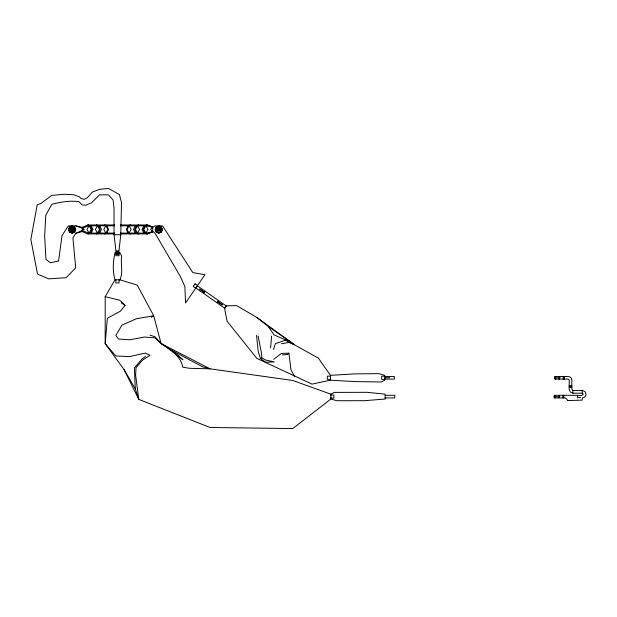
<?xml version="1.0" encoding="UTF-8"?>
<svg xmlns="http://www.w3.org/2000/svg" width="617" height="617" viewBox="0 0 617 617"><rect width="100%" height="100%" fill="white"/><g stroke="black" fill="none" stroke-linecap="round" stroke-linejoin="round"><path stroke-width="0.93" d="M114.677 233.92L87.815 233.92L82.231 231.583L82.231 228.136L82.231 227.318L87.815 224.981L114.677 224.981M117.608 252.685L117.754 252.129L118.51 252.129L118.503 253.063L117.5 252.685L117.5 254.466L118.772 253.996L118.765 252.685L118.132 251.821L116.783 253.356L116.143 252.685L114.037 234.738L114.037 208.245L113.104 199.977L108.43 194.864L99.607 194.802L91.601 202.746L85.794 205.26L81.938 204.821L78.93 201.643C70.06 200.402 60.582 202.029 51.859 204.304L45.805 215.132L44.655 236.234L45.974 259.387L50.417 262.78L58.592 261.053L61.985 235.586L68.348 225.884L75.829 225.884L82.231 227.318M117.5 252.685L118.125 253.356L118.765 252.685L120.785 234.738L121.487 202.461L119.382 194.509L108.43 188.44L99.607 189.311L92.565 191.972L87.252 197.787L84.159 199.36L80.974 198.427L79.362 196.761L73.755 194.748L64.554 194.247L51.735 195.404L40.66 203.649L37.213 204.821L30.85 239.45L37.521 274.079L48.666 278.845L66.096 277.704L75.714 267.863L72.914 237.776L75.829 233.303L84.367 229.447L82.231 228.136L75.829 225.884M330.866 397.417L330.866 399.029L292.805 428.56L210.05 427.481L138.779 399.384L124.117 369.676L105.183 343.677L105.183 296.677L115.032 279.825C112.471 271.249 112.95 261.307 115.032 252.685L118.772 252.685M384.738 378.576L384.738 380.195L381.345 381.977L354.767 381.591L330.457 380.188L330.45 375.321L318.418 358.145L285.848 340.067L274.048 334.9L268.233 326.455L256.842 317.431L236.712 305.654L226.377 305.801L224.596 308.431L227.079 321.226L256.842 358.384L312.048 384.113L330.45 380.172M384.738 376.964L384.738 375.344L378.792 373.647L354.767 373.879L330.457 375.344M572.892 393.191L572.892 390.33L572.075 389.512L571.836 387.522L571.836 380.134L571.311 378.29L570 376.979L568.157 376.455L554.606 376.455L554.606 379.085L568.157 379.085L569.206 380.134L569.206 389.512L570.378 392.019L572.892 393.191L582.24 393.191L583.289 394.248L581.546 395.582L577.566 395.582M582.24 393.191L582.24 390.33L584.939 391.587L586.15 394.24L584.908 396.924L582.24 398.158L582.24 400.117L567.401 400.58L567.401 399.916L565.411 397.926L554.197 397.919L554.197 395.296L577.566 395.296L577.566 397.926M270.601 347.834L271.619 336.034M555.099 377.712L555.593 376.455M559.712 377.828L559.218 379.085M559.303 396.669L558.809 397.926M116.143 252.685L116.32 252.029L117.23 252.029L117.415 254.466L116.143 253.996L115.849 252.6L115.849 255.723L119.066 255.723L119.066 252.6L118.772 253.996M273.609 349.446L275.329 343.63L285.848 340.067L288.918 342.489L294.317 344.533L256.842 317.431M117.307 252.685L116.405 253.063L116.412 252.129L117.415 252.685M160.281 231.059L160.898 229.593L160.281 228.128L158.816 227.511L157.335 228.128L156.733 229.593L157.35 231.059M115.032 279.825L119.883 279.817C123.454 272.483 120.431 263.953 121.665 256.07L119.883 252.685M99.692 233.103L101.45 229.447L99.692 225.799M135.285 225.799L133.527 229.447L135.285 233.103L145.882 233.103L153.147 231.699L155.075 233.303L180.442 276.617L184.853 286.566L185.57 302.986L195.805 288.054M91.2 233.103L92.982 229.447L91.2 225.799M143.784 225.799L142.003 229.447L143.784 233.103M97.478 233.103L99.553 229.447L97.478 225.799L96.368 224.981L98.458 225.799L100.216 229.447L98.458 233.103L96.368 233.92L97.478 233.103L95.38 229.447L97.478 225.799M105.877 225.799L103.81 229.447L105.877 233.103L104.635 233.92L106.857 233.103L108.607 229.447L106.857 225.799L104.635 224.981L105.877 225.799L107.952 229.447L105.877 233.103M129.1 225.799L127.025 229.447L129.1 233.103L130.334 233.92L128.12 233.103L126.369 229.447L128.12 225.799L130.334 224.981L129.1 225.799L131.174 229.447L129.1 233.103M137.498 225.799L135.431 229.447L137.498 233.103L138.601 233.92L136.519 233.103L134.768 229.447L136.519 225.799L138.601 224.981L137.498 225.799L139.604 229.447L137.498 233.103M114.685 225.799L89.095 225.799L86.997 229.447L89.095 233.103L114.685 233.103M89.095 233.103L91.2 229.447L89.095 225.799L87.815 224.981L90.09 225.799L91.871 229.447L90.09 233.103L87.815 233.92L89.095 233.103L82.231 230.766M196.877 286.489L204.96 274.696L192.836 272.598L162.556 225.884L155.075 225.884L152.715 227.203L147.162 224.981L145.882 225.799L143.776 229.447L145.882 233.103L147.162 233.92L152.715 231.992L152.715 226.909L147.162 224.981L120.292 224.981M145.882 233.103L147.987 229.447L145.882 225.799L120.292 225.799M555.77 376.455L555.308 377.712L559.511 377.828L559.041 379.085M555.184 395.296L554.691 396.554L554.197 396.546M203.587 293.368L205.091 291.216M216.937 302.716L218.441 300.564M105.183 296.677L119.737 300.209L125.104 305.384L120.462 311.138L107.35 318.264L105.183 343.677L115.765 355.947L129.4 356.618L145.381 353.086L150.024 355.33L142.666 359.973L136.033 367.747L135.624 375.105L138.779 399.384L135.277 388.833L124.117 369.676M294.317 376.262L290.962 369.683L288.918 353.179L287.692 354.466L282.37 354.937M273.609 359.349L281.375 353.448L288.918 353.179M145.411 356.503L141.933 359.009L134.398 368.01L135.277 388.833M151.366 317.3L153.702 315.75L137.198 285.077L119.883 279.825M330.874 394.178L334.26 392.397L366.976 392.312L385.147 394.178L385.147 399.029L364.346 400.695L336.813 400.726L330.866 399.029L330.866 394.178L292.805 380.481L210.05 368.827L189.519 368.303L182.709 367.192C180.395 352.6 163.898 347.911 155.137 337.923L144.563 337.044L129.925 339.79L118.51 339.034L115.788 335.525L121.896 325.159L136.326 318.758L153.702 315.75L161.099 343.561L172.135 350.572L202.607 366.814L210.05 368.827L161.099 343.561L155.168 336.928L149.993 335.062M260.436 358.554L261.809 357.852L265.403 359.989L274.341 361.917L265.665 362.241L260.436 358.554L258.214 351.428L256.549 335.447M120.292 233.92L147.162 233.92L152.715 231.699L150.617 229.447L152.715 227.203L145.882 225.799M147.162 224.981L144.895 225.799L143.113 229.447L144.895 233.103L147.162 233.92M82.231 228.136L89.095 225.799M75.829 233.303L82.231 231.583M281.375 343.715L288.918 342.489M120.292 233.103L135.285 233.103M114.037 234.738L120.785 234.738M116.143 251.003L118.772 251.003M330.457 376.162L327.334 376.162L327.334 379.37L330.457 379.37M384.73 376.455L394.317 376.455L394.317 379.085L384.73 379.085M385.432 377.712L389.844 377.712M554.606 377.712L555.593 379.085M571.836 385.478L569.206 385.478L569.206 386.504L571.836 386.504M569.206 387.522L571.836 387.522M572.892 390.561L582.24 390.561M330.866 394.996L333.905 394.996L333.905 398.212L330.866 398.212M385.147 395.296L394.726 395.296L394.726 397.926L385.147 397.926M554.197 396.669L554.691 396.669L555.184 397.926M554.899 396.669L559.804 396.669L558.809 395.296M116.143 253.996L116.636 254.32M121.256 302.808L125.104 305.384M268.233 326.455L294.317 344.533M199.777 289.026L204.374 292.242M217.724 301.59L222.321 304.806M199.707 289.118L204.304 292.342M217.654 301.69L222.251 304.906M197.386 285.81L226.323 306.001L224.781 308.238L195.882 287.962M173.485 352.207L182.971 359.804L172.135 350.572M559.218 376.455L559.712 377.712L560.213 377.712M559.041 376.455L559.511 377.712M555.77 379.085L555.308 377.828M258.153 336.034L261.369 352.77L261.809 357.852M580.659 397.541L578.438 397.541M563.776 395.296L563.776 397.919M563.221 376.455L563.221 379.085M562.812 395.296L562.812 397.926M119.066 279.825L119.066 282.948L115.849 282.948L115.849 279.825M564.185 376.455L564.185 379.085L564.185 376.455M69.49 227.025L68.441 229.593L69.52 232.162L72.089 233.249L74.665 232.162L75.744 229.593L74.665 227.025L72.089 225.945L69.49 227.025M69.621 227.156L68.626 229.593L69.652 232.038L72.089 233.064L74.534 232.038L75.559 229.593L74.534 227.156L72.089 226.123L69.621 227.156M70.114 227.642L69.312 229.593L70.137 231.545L72.089 232.37L74.048 231.545L74.865 229.593L74.048 227.642L72.089 226.817L70.114 227.642M70.608 228.128L70.006 229.593L70.623 231.059L72.089 231.676L73.554 231.059L74.171 229.593L73.554 228.128L72.089 227.511L70.608 228.128M71.102 228.622L70.7 229.593L71.117 230.573L72.089 230.982L73.068 230.573L73.477 229.593L73.068 228.622L72.089 228.205L71.102 228.622M71.595 229.108L71.603 230.079L72.582 230.079L72.582 229.108L71.595 229.108M156.217 227.025L155.168 229.593L156.248 232.162L158.816 233.249L161.392 232.162L162.472 229.593L161.392 227.025L158.816 225.945L156.217 227.025M156.348 227.156L155.345 229.593L156.379 232.038L158.816 233.064L161.261 232.038L162.286 229.593L161.261 227.156L158.816 226.123L156.348 227.156M156.841 227.642L156.039 229.593L156.865 231.545L158.816 232.37L160.775 231.545L161.592 229.593L160.775 227.642L158.816 226.817L156.841 227.642M157.829 228.622L157.428 229.593L157.844 230.573L158.816 230.982L159.795 230.573L160.204 229.593L159.795 228.622L158.816 228.205L157.829 228.622M158.322 229.108L158.33 230.079L159.309 230.079L159.309 229.108L158.322 229.108M195.065 283.828L193.221 286.458L195.712 288.201L197.556 285.571L195.065 283.828M384.738 376.162L381.699 376.162L381.699 379.378L384.738 379.378L384.738 376.162"/></g></svg>
